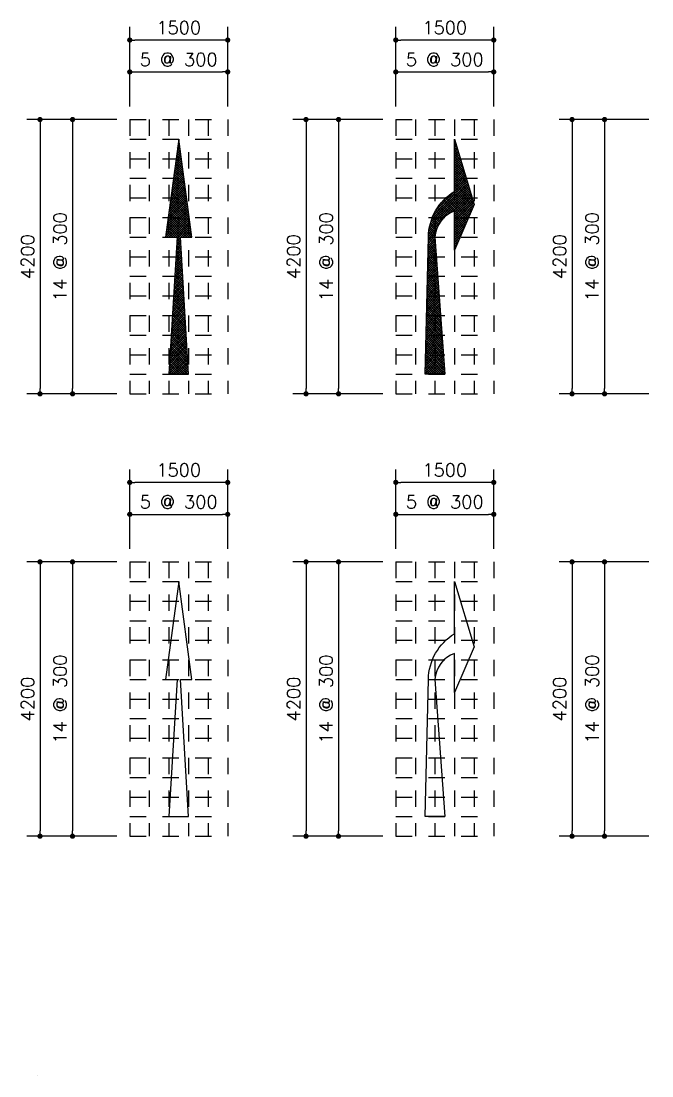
# Model space of a CAD drawing. Header units: inches. Extents: x -2548 to -2391, y 2200 to 2352.
# Drawn here: x -2456.79 to -2452.93, y 2321.51 to 2327.97 of the extents above; entities that cross this region are included whole.
import ezdxf

# ---------------------------------------------------------------- set-up
doc = ezdxf.new("R2010")
doc.units = ezdxf.units.IN
doc.header["$MEASUREMENT"] = 0
doc.linetypes.add('HIDDEN', pattern=[0.375, 0.25, -0.125])
for name, color, linetype in [('1', 7, 'Continuous'), ('3', 3, 'Continuous'), ('8', 8, 'HIDDEN'), ('DIM', 8, 'Continuous'), ('FLSLAB', 5, 'Continuous')]:
    doc.layers.add(name, color=color, linetype=linetype)
doc.styles.add('ENG', font='ENG.SHX')
doc.styles.add('ROMANS', font='romans', dxfattribs={"height": 0.1})
doc.dimstyles.new('CC', dxfattribs={"dimscale": 0.25, "dimtxt": 1, "dimasz": 1, "dimexe": 1, "dimexo": 1, "dimgap": 0.01, "dimtad": 1, "dimzin": 0, "dimdsep": 46, "dimtxsty": 'ENG', "dimblk": 'DIM0', "dimblk1": 'DIM0', "dimblk2": 'ARROW', "dimcen": 0, "dimdle": 1, "dimclrd": 6, "dimclre": 6, "dimclrt": 7, "dimadec": 0, "dimazin": 0, "dimtfac": 5, "dimtix": 1, "dimtmove": 2, "dimatfit": 3, "dimldrblk": 'DIM0', "dimfxl": 1, "dimtolj": 1, "dimtzin": 0, "dimarcsym": 0})

# ---------------------------------------------------------------- blocks, each defined once
blk = doc.blocks.new('DOT')
at = {"color": 0, "linetype": 'ByBlock'}
blk.add_line((-0.5, 0), (-1, 0), dxfattribs=at)
at = {"color": 0, "linetype": 'ByBlock', "const_width": 0.5}
blk.add_lwpolyline([(-0.25, 0, 1), (0.25, 0, 1)], format="xyb", close=True, dxfattribs=at)
blk = doc.blocks.new('*D433')
at = {"color": 9, "linetype": 'ByBlock', "transparency": 16777216}
for p, q in [((76871, 13997), (76871, 15214)), ((78371, 13997), (78371, 15214)), ((78291, 15014), (76951, 15014))]:
    blk.add_line(p, q, dxfattribs=at)
at = {"layer": 'DEFPOINTS', "color": 0, "linetype": 'ByBlock', "transparency": 16777216}
for p in [(76871, 15014), (76871, 13797), (78371, 13797)]:
    blk.add_point(p, dxfattribs=at)
at = {"color": 9, "linetype": 'ByBlock', "transparency": 16777216, "xscale": 80, "yscale": 80, "zscale": 80, "rotation": 180}
blk.add_blockref('DOT', (76871, 15014), dxfattribs=at)
at = {"color": 9, "linetype": 'ByBlock', "transparency": 16777216, "xscale": 80, "yscale": 80, "zscale": 80}
blk.add_blockref('DOT', (78371, 15014), dxfattribs=at)
at = {"color": 3, "linetype": 'ByBlock', "transparency": 16777216, "insert": (77621, 15204), "char_height": 200, "attachment_point": 5, "style": 'ROMANS'}
blk.add_mtext('\\A1;1500', dxfattribs=at)
blk = doc.blocks.new('ARROW')
at = {"color": 8}
blk.add_lwpolyline([(0, 0), (-1, 0)], dxfattribs=at)
at = {"color": 4}
blk.add_lwpolyline([(-0.5, 0.5), (0, 0), (-0.5, -0.5)], dxfattribs=at)
blk = doc.blocks.new('DIM0')
at = {"color": 8}
for p, q in [((-1, 0), (1, 0)), ((0, -1), (0, 1))]:
    blk.add_line(p, q, dxfattribs=at)
at = {"color": 4}
blk.add_circle((0, 0), 0.281, dxfattribs=at)
blk = doc.blocks.new('*D432')
at = {"color": 9, "linetype": 'ByBlock', "transparency": 16777216}
for p, q in [((76871, 13997), (76871, 14725)), ((78371, 13997), (78371, 14725)), ((76951, 14525), (78291, 14525))]:
    blk.add_line(p, q, dxfattribs=at)
at = {"layer": 'DEFPOINTS', "color": 0, "linetype": 'ByBlock', "transparency": 16777216}
for p in [(78371, 14525), (76871, 13797), (78371, 13797)]:
    blk.add_point(p, dxfattribs=at)
at = {"color": 9, "linetype": 'ByBlock', "transparency": 16777216, "xscale": 80, "yscale": 80, "zscale": 80, "rotation": 180}
blk.add_blockref('DOT', (76871, 14525), dxfattribs=at)
at = {"color": 9, "linetype": 'ByBlock', "transparency": 16777216, "xscale": 80, "yscale": 80, "zscale": 80}
blk.add_blockref('DOT', (78371, 14525), dxfattribs=at)
at = {"color": 3, "linetype": 'ByBlock', "transparency": 16777216, "insert": (77621, 14715), "char_height": 200, "attachment_point": 5, "style": 'ROMANS'}
blk.add_mtext('\\A1;5 @ 300', dxfattribs=at)
blk = doc.blocks.new('*D429')
at = {"color": 9, "linetype": 'ByBlock', "transparency": 16777216}
for p, q in [((72797, 13997), (72797, 15214)), ((74297, 13997), (74297, 15214)), ((74217, 15014), (72877, 15014))]:
    blk.add_line(p, q, dxfattribs=at)
at = {"layer": 'DEFPOINTS', "color": 0, "linetype": 'ByBlock', "transparency": 16777216}
for p in [(72797, 15014), (72797, 13797), (74297, 13797)]:
    blk.add_point(p, dxfattribs=at)
at = {"color": 9, "linetype": 'ByBlock', "transparency": 16777216, "xscale": 80, "yscale": 80, "zscale": 80, "rotation": 180}
blk.add_blockref('DOT', (72797, 15014), dxfattribs=at)
at = {"color": 9, "linetype": 'ByBlock', "transparency": 16777216, "xscale": 80, "yscale": 80, "zscale": 80}
blk.add_blockref('DOT', (74297, 15014), dxfattribs=at)
at = {"color": 3, "linetype": 'ByBlock', "transparency": 16777216, "insert": (73547, 15204), "char_height": 200, "attachment_point": 5, "style": 'ROMANS'}
blk.add_mtext('\\A1;1500', dxfattribs=at)
blk = doc.blocks.new('*D428')
at = {"color": 9, "linetype": 'ByBlock', "transparency": 16777216}
for p, q in [((72797, 13997), (72797, 14725)), ((74297, 13997), (74297, 14725)), ((72877, 14525), (74217, 14525))]:
    blk.add_line(p, q, dxfattribs=at)
at = {"layer": 'DEFPOINTS', "color": 0, "linetype": 'ByBlock', "transparency": 16777216}
for p in [(74297, 14525), (72797, 13797), (74297, 13797)]:
    blk.add_point(p, dxfattribs=at)
at = {"color": 9, "linetype": 'ByBlock', "transparency": 16777216, "xscale": 80, "yscale": 80, "zscale": 80, "rotation": 180}
blk.add_blockref('DOT', (72797, 14525), dxfattribs=at)
at = {"color": 9, "linetype": 'ByBlock', "transparency": 16777216, "xscale": 80, "yscale": 80, "zscale": 80}
blk.add_blockref('DOT', (74297, 14525), dxfattribs=at)
at = {"color": 3, "linetype": 'ByBlock', "transparency": 16777216, "insert": (73547, 14715), "char_height": 200, "attachment_point": 5, "style": 'ROMANS'}
blk.add_mtext('\\A1;5 @ 300', dxfattribs=at)
blk = doc.blocks.new('*D431')
at = {"color": 9, "linetype": 'ByBlock', "transparency": 16777216}
for p, q in [((72597, 13797), (71223, 13797)), ((71423, 13717), (71423, 9677)), ((72597, 9597), (71223, 9597))]:
    blk.add_line(p, q, dxfattribs=at)
at = {"layer": 'DEFPOINTS', "color": 0, "linetype": 'ByBlock', "transparency": 16777216}
for p in [(72797, 13797), (71423, 9597), (72797, 9597)]:
    blk.add_point(p, dxfattribs=at)
at = {"color": 9, "linetype": 'ByBlock', "transparency": 16777216, "xscale": 80, "yscale": 80, "zscale": 80}
for p, rotation in [((71423, 13797), 90), ((71423, 9597), 270)]:
    blk.add_blockref('DOT', p, dxfattribs=dict(at, rotation=rotation))
at = {"color": 3, "linetype": 'ByBlock', "transparency": 16777216, "insert": (71233, 11697), "char_height": 200, "attachment_point": 5, "rotation": 90, "style": 'ROMANS'}
blk.add_mtext('\\A1;4200', dxfattribs=at)
blk = doc.blocks.new('*D430')
at = {"color": 9, "linetype": 'ByBlock', "transparency": 16777216}
for p, q in [((72597, 13797), (71721, 13797)), ((71921, 13717), (71921, 9677)), ((72597, 9597), (71721, 9597))]:
    blk.add_line(p, q, dxfattribs=at)
at = {"layer": 'DEFPOINTS', "color": 0, "linetype": 'ByBlock', "transparency": 16777216}
for p in [(72797, 13797), (71921, 9597), (72797, 9597)]:
    blk.add_point(p, dxfattribs=at)
at = {"color": 9, "linetype": 'ByBlock', "transparency": 16777216, "xscale": 80, "yscale": 80, "zscale": 80}
for p, rotation in [((71921, 13797), 90), ((71921, 9597), 270)]:
    blk.add_blockref('DOT', p, dxfattribs=dict(at, rotation=rotation))
at = {"color": 3, "linetype": 'ByBlock', "transparency": 16777216, "insert": (71731, 11697), "char_height": 200, "attachment_point": 5, "rotation": 90, "style": 'ROMANS'}
blk.add_mtext('\\A1;14 @ 300', dxfattribs=at)
blk = doc.blocks.new('*D435')
at = {"color": 9, "linetype": 'ByBlock', "transparency": 16777216}
for p, q in [((76671, 13797), (75297, 13797)), ((75497, 13717), (75497, 9677)), ((76671, 9597), (75297, 9597))]:
    blk.add_line(p, q, dxfattribs=at)
at = {"layer": 'DEFPOINTS', "color": 0, "linetype": 'ByBlock', "transparency": 16777216}
for p in [(76871, 13797), (75497, 9597), (76871, 9597)]:
    blk.add_point(p, dxfattribs=at)
at = {"color": 9, "linetype": 'ByBlock', "transparency": 16777216, "xscale": 80, "yscale": 80, "zscale": 80}
for p, rotation in [((75497, 13797), 90), ((75497, 9597), 270)]:
    blk.add_blockref('DOT', p, dxfattribs=dict(at, rotation=rotation))
at = {"color": 3, "linetype": 'ByBlock', "transparency": 16777216, "insert": (75307, 11697), "char_height": 200, "attachment_point": 5, "rotation": 90, "style": 'ROMANS'}
blk.add_mtext('\\A1;4200', dxfattribs=at)
blk = doc.blocks.new('*D434')
at = {"color": 9, "linetype": 'ByBlock', "transparency": 16777216}
for p, q in [((76671, 13797), (75794, 13797)), ((75994, 13717), (75994, 9677)), ((76671, 9597), (75794, 9597))]:
    blk.add_line(p, q, dxfattribs=at)
at = {"layer": 'DEFPOINTS', "color": 0, "linetype": 'ByBlock', "transparency": 16777216}
for p in [(76871, 13797), (75994, 9597), (76871, 9597)]:
    blk.add_point(p, dxfattribs=at)
at = {"color": 9, "linetype": 'ByBlock', "transparency": 16777216, "xscale": 80, "yscale": 80, "zscale": 80}
for p, rotation in [((75994, 13797), 90), ((75994, 9597), 270)]:
    blk.add_blockref('DOT', p, dxfattribs=dict(at, rotation=rotation))
at = {"color": 3, "linetype": 'ByBlock', "transparency": 16777216, "insert": (75804, 11697), "char_height": 200, "attachment_point": 5, "rotation": 90, "style": 'ROMANS'}
blk.add_mtext('\\A1;14 @ 300', dxfattribs=at)
blk = doc.blocks.new('*D439')
at = {"color": 9, "linetype": 'ByBlock', "transparency": 16777216}
for p, q in [((80744, 13797), (79371, 13797)), ((79571, 13717), (79571, 9677)), ((80744, 9597), (79371, 9597))]:
    blk.add_line(p, q, dxfattribs=at)
at = {"layer": 'DEFPOINTS', "color": 0, "linetype": 'ByBlock', "transparency": 16777216}
for p in [(80944, 13797), (79571, 9597), (80944, 9597)]:
    blk.add_point(p, dxfattribs=at)
at = {"color": 9, "linetype": 'ByBlock', "transparency": 16777216, "xscale": 80, "yscale": 80, "zscale": 80}
for p, rotation in [((79571, 13797), 90), ((79571, 9597), 270)]:
    blk.add_blockref('DOT', p, dxfattribs=dict(at, rotation=rotation))
at = {"color": 3, "linetype": 'ByBlock', "transparency": 16777216, "insert": (79381, 11697), "char_height": 200, "attachment_point": 5, "rotation": 90, "style": 'ROMANS'}
blk.add_mtext('\\A1;4200', dxfattribs=at)
blk = doc.blocks.new('*D438')
at = {"color": 9, "linetype": 'ByBlock', "transparency": 16777216}
for p, q in [((80744, 13797), (79868, 13797)), ((80068, 13717), (80068, 9677)), ((80744, 9597), (79868, 9597))]:
    blk.add_line(p, q, dxfattribs=at)
at = {"layer": 'DEFPOINTS', "color": 0, "linetype": 'ByBlock', "transparency": 16777216}
for p in [(80944, 13797), (80068, 9597), (80944, 9597)]:
    blk.add_point(p, dxfattribs=at)
at = {"color": 9, "linetype": 'ByBlock', "transparency": 16777216, "xscale": 80, "yscale": 80, "zscale": 80}
for p, rotation in [((80068, 13797), 90), ((80068, 9597), 270)]:
    blk.add_blockref('DOT', p, dxfattribs=dict(at, rotation=rotation))
at = {"color": 3, "linetype": 'ByBlock', "transparency": 16777216, "insert": (79878, 11697), "char_height": 200, "attachment_point": 5, "rotation": 90, "style": 'ROMANS'}
blk.add_mtext('\\A1;14 @ 300', dxfattribs=at)
blk = doc.blocks.new('*D410')
at = {"color": 9, "linetype": 'ByBlock', "transparency": 16777216}
for p, q in [((76671, 13797), (75794, 13797)), ((75994, 13717), (75994, 9677)), ((76671, 9597), (75794, 9597))]:
    blk.add_line(p, q, dxfattribs=at)
at = {"layer": 'DEFPOINTS', "color": 0, "linetype": 'ByBlock', "transparency": 16777216}
for p in [(76871, 13797), (75994, 9597), (76871, 9597)]:
    blk.add_point(p, dxfattribs=at)
at = {"color": 9, "linetype": 'ByBlock', "transparency": 16777216, "xscale": 80, "yscale": 80, "zscale": 80}
for p, rotation in [((75994, 13797), 90), ((75994, 9597), 270)]:
    blk.add_blockref('DOT', p, dxfattribs=dict(at, rotation=rotation))
at = {"color": 3, "linetype": 'ByBlock', "transparency": 16777216, "insert": (75804, 11697), "char_height": 200, "attachment_point": 5, "rotation": 90, "style": 'ROMANS'}
blk.add_mtext('\\A1;14 @ 300', dxfattribs=at)
blk = doc.blocks.new('*D411')
at = {"color": 9, "linetype": 'ByBlock', "transparency": 16777216}
for p, q in [((76671, 13797), (75297, 13797)), ((75497, 13717), (75497, 9677)), ((76671, 9597), (75297, 9597))]:
    blk.add_line(p, q, dxfattribs=at)
at = {"layer": 'DEFPOINTS', "color": 0, "linetype": 'ByBlock', "transparency": 16777216}
for p in [(76871, 13797), (75497, 9597), (76871, 9597)]:
    blk.add_point(p, dxfattribs=at)
at = {"color": 9, "linetype": 'ByBlock', "transparency": 16777216, "xscale": 80, "yscale": 80, "zscale": 80}
for p, rotation in [((75497, 13797), 90), ((75497, 9597), 270)]:
    blk.add_blockref('DOT', p, dxfattribs=dict(at, rotation=rotation))
at = {"color": 3, "linetype": 'ByBlock', "transparency": 16777216, "insert": (75307, 11697), "char_height": 200, "attachment_point": 5, "rotation": 90, "style": 'ROMANS'}
blk.add_mtext('\\A1;4200', dxfattribs=at)
blk = doc.blocks.new('*D406')
at = {"color": 9, "linetype": 'ByBlock', "transparency": 16777216}
for p, q in [((72597, 13797), (71721, 13797)), ((71921, 13717), (71921, 9677)), ((72597, 9597), (71721, 9597))]:
    blk.add_line(p, q, dxfattribs=at)
at = {"layer": 'DEFPOINTS', "color": 0, "linetype": 'ByBlock', "transparency": 16777216}
for p in [(72797, 13797), (71921, 9597), (72797, 9597)]:
    blk.add_point(p, dxfattribs=at)
at = {"color": 9, "linetype": 'ByBlock', "transparency": 16777216, "xscale": 80, "yscale": 80, "zscale": 80}
for p, rotation in [((71921, 13797), 90), ((71921, 9597), 270)]:
    blk.add_blockref('DOT', p, dxfattribs=dict(at, rotation=rotation))
at = {"color": 3, "linetype": 'ByBlock', "transparency": 16777216, "insert": (71731, 11697), "char_height": 200, "attachment_point": 5, "rotation": 90, "style": 'ROMANS'}
blk.add_mtext('\\A1;14 @ 300', dxfattribs=at)
blk = doc.blocks.new('*D407')
at = {"color": 9, "linetype": 'ByBlock', "transparency": 16777216}
for p, q in [((72597, 13797), (71223, 13797)), ((71423, 13717), (71423, 9677)), ((72597, 9597), (71223, 9597))]:
    blk.add_line(p, q, dxfattribs=at)
at = {"layer": 'DEFPOINTS', "color": 0, "linetype": 'ByBlock', "transparency": 16777216}
for p in [(72797, 13797), (71423, 9597), (72797, 9597)]:
    blk.add_point(p, dxfattribs=at)
at = {"color": 9, "linetype": 'ByBlock', "transparency": 16777216, "xscale": 80, "yscale": 80, "zscale": 80}
for p, rotation in [((71423, 13797), 90), ((71423, 9597), 270)]:
    blk.add_blockref('DOT', p, dxfattribs=dict(at, rotation=rotation))
at = {"color": 3, "linetype": 'ByBlock', "transparency": 16777216, "insert": (71233, 11697), "char_height": 200, "attachment_point": 5, "rotation": 90, "style": 'ROMANS'}
blk.add_mtext('\\A1;4200', dxfattribs=at)
blk = doc.blocks.new('*D402')
at = {"color": 9, "linetype": 'ByBlock', "transparency": 16777216}
for p, q in [((75436, 13797), (74560, 13797)), ((74760, 13717), (74760, 9677)), ((75436, 9597), (74560, 9597))]:
    blk.add_line(p, q, dxfattribs=at)
at = {"layer": 'DEFPOINTS', "color": 0, "linetype": 'ByBlock', "transparency": 16777216}
for p in [(75636, 13797), (74760, 9597), (75636, 9597)]:
    blk.add_point(p, dxfattribs=at)
at = {"color": 9, "linetype": 'ByBlock', "transparency": 16777216, "xscale": 80, "yscale": 80, "zscale": 80}
for p, rotation in [((74760, 13797), 90), ((74760, 9597), 270)]:
    blk.add_blockref('DOT', p, dxfattribs=dict(at, rotation=rotation))
at = {"color": 3, "linetype": 'ByBlock', "transparency": 16777216, "insert": (74570, 11697), "char_height": 200, "attachment_point": 5, "rotation": 90, "style": 'ROMANS'}
blk.add_mtext('\\A1;14 @ 300', dxfattribs=at)
blk = doc.blocks.new('*D403')
at = {"color": 9, "linetype": 'ByBlock', "transparency": 16777216}
for p, q in [((75436, 13797), (74062, 13797)), ((74262, 13717), (74262, 9677)), ((75436, 9597), (74062, 9597))]:
    blk.add_line(p, q, dxfattribs=at)
at = {"layer": 'DEFPOINTS', "color": 0, "linetype": 'ByBlock', "transparency": 16777216}
for p in [(75636, 13797), (74262, 9597), (75636, 9597)]:
    blk.add_point(p, dxfattribs=at)
at = {"color": 9, "linetype": 'ByBlock', "transparency": 16777216, "xscale": 80, "yscale": 80, "zscale": 80}
for p, rotation in [((74262, 13797), 90), ((74262, 9597), 270)]:
    blk.add_blockref('DOT', p, dxfattribs=dict(at, rotation=rotation))
at = {"color": 3, "linetype": 'ByBlock', "transparency": 16777216, "insert": (74072, 11697), "char_height": 200, "attachment_point": 5, "rotation": 90, "style": 'ROMANS'}
blk.add_mtext('\\A1;4200', dxfattribs=at)
blk = doc.blocks.new('*D400')
at = {"color": 9, "linetype": 'ByBlock', "transparency": 16777216}
for p, q in [((75636, 13997), (75636, 14725)), ((77136, 13997), (77136, 14725)), ((75716, 14525), (77056, 14525))]:
    blk.add_line(p, q, dxfattribs=at)
at = {"layer": 'DEFPOINTS', "color": 0, "linetype": 'ByBlock', "transparency": 16777216}
for p in [(77136, 14525), (75636, 13797), (77136, 13797)]:
    blk.add_point(p, dxfattribs=at)
at = {"color": 9, "linetype": 'ByBlock', "transparency": 16777216, "xscale": 80, "yscale": 80, "zscale": 80, "rotation": 180}
blk.add_blockref('DOT', (75636, 14525), dxfattribs=at)
at = {"color": 9, "linetype": 'ByBlock', "transparency": 16777216, "xscale": 80, "yscale": 80, "zscale": 80}
blk.add_blockref('DOT', (77136, 14525), dxfattribs=at)
at = {"color": 3, "linetype": 'ByBlock', "transparency": 16777216, "insert": (76386, 14715), "char_height": 200, "attachment_point": 5, "style": 'ROMANS'}
blk.add_mtext('\\A1;5 @ 300', dxfattribs=at)
blk = doc.blocks.new('*D401')
at = {"color": 9, "linetype": 'ByBlock', "transparency": 16777216}
for p, q in [((75636, 13997), (75636, 15214)), ((77136, 13997), (77136, 15214)), ((77056, 15014), (75716, 15014))]:
    blk.add_line(p, q, dxfattribs=at)
at = {"layer": 'DEFPOINTS', "color": 0, "linetype": 'ByBlock', "transparency": 16777216}
for p in [(75636, 15014), (75636, 13797), (77136, 13797)]:
    blk.add_point(p, dxfattribs=at)
at = {"color": 9, "linetype": 'ByBlock', "transparency": 16777216, "xscale": 80, "yscale": 80, "zscale": 80, "rotation": 180}
blk.add_blockref('DOT', (75636, 15014), dxfattribs=at)
at = {"color": 9, "linetype": 'ByBlock', "transparency": 16777216, "xscale": 80, "yscale": 80, "zscale": 80}
blk.add_blockref('DOT', (77136, 15014), dxfattribs=at)
at = {"color": 3, "linetype": 'ByBlock', "transparency": 16777216, "insert": (76386, 15204), "char_height": 200, "attachment_point": 5, "style": 'ROMANS'}
blk.add_mtext('\\A1;1500', dxfattribs=at)
blk = doc.blocks.new('*D404')
at = {"color": 9, "linetype": 'ByBlock', "transparency": 16777216}
for p, q in [((72797, 13997), (72797, 14725)), ((74297, 13997), (74297, 14725)), ((72877, 14525), (74217, 14525))]:
    blk.add_line(p, q, dxfattribs=at)
at = {"layer": 'DEFPOINTS', "color": 0, "linetype": 'ByBlock', "transparency": 16777216}
for p in [(74297, 14525), (72797, 13797), (74297, 13797)]:
    blk.add_point(p, dxfattribs=at)
at = {"color": 9, "linetype": 'ByBlock', "transparency": 16777216, "xscale": 80, "yscale": 80, "zscale": 80, "rotation": 180}
blk.add_blockref('DOT', (72797, 14525), dxfattribs=at)
at = {"color": 9, "linetype": 'ByBlock', "transparency": 16777216, "xscale": 80, "yscale": 80, "zscale": 80}
blk.add_blockref('DOT', (74297, 14525), dxfattribs=at)
at = {"color": 3, "linetype": 'ByBlock', "transparency": 16777216, "insert": (73547, 14715), "char_height": 200, "attachment_point": 5, "style": 'ROMANS'}
blk.add_mtext('\\A1;5 @ 300', dxfattribs=at)
blk = doc.blocks.new('*D405')
at = {"color": 9, "linetype": 'ByBlock', "transparency": 16777216}
for p, q in [((72797, 13997), (72797, 15214)), ((74297, 13997), (74297, 15214)), ((74217, 15014), (72877, 15014))]:
    blk.add_line(p, q, dxfattribs=at)
at = {"layer": 'DEFPOINTS', "color": 0, "linetype": 'ByBlock', "transparency": 16777216}
for p in [(72797, 15014), (72797, 13797), (74297, 13797)]:
    blk.add_point(p, dxfattribs=at)
at = {"color": 9, "linetype": 'ByBlock', "transparency": 16777216, "xscale": 80, "yscale": 80, "zscale": 80, "rotation": 180}
blk.add_blockref('DOT', (72797, 15014), dxfattribs=at)
at = {"color": 9, "linetype": 'ByBlock', "transparency": 16777216, "xscale": 80, "yscale": 80, "zscale": 80}
blk.add_blockref('DOT', (74297, 15014), dxfattribs=at)
at = {"color": 3, "linetype": 'ByBlock', "transparency": 16777216, "insert": (73547, 15204), "char_height": 200, "attachment_point": 5, "style": 'ROMANS'}
blk.add_mtext('\\A1;1500', dxfattribs=at)
blk = doc.blocks.new('TRAFFIC')
at = {"layer": '3'}
h = blk.add_hatch(dxfattribs=at)
h.set_pattern_fill('ANSI37', color=256, scale=200, style=0)
h.set_pattern_definition([(45, (-72762.216, -1278.387), (-17.6776695, 17.6776695), []), (135, (-72762.216, -1278.387), (-17.6776695, -17.6776695), [])])
h.paths.add_polyline_path([(3623.852, 12218.354), (3423.852, 10718.354), (3598.852, 10718.354), (3473.852, 8618.354), (3773.852, 8618.354), (3648.852, 10718.354), (3823.852, 10718.354)])
h = blk.add_hatch(dxfattribs=at)
h.set_pattern_fill('ANSI37', color=256, scale=200, style=0)
h.set_pattern_definition([(45, (-71388.553, -1278.387), (-17.6776695, 17.6776695), []), (135, (-71388.553, -1278.387), (-17.6776695, -17.6776695), [])])
h.paths.add_polyline_path([(7847.515, 11118.354), (7847.515, 10518.354), (8147.515, 11218.354), (7847.515, 12218.354), (7847.515, 11418.354, 0.257569064), (7447.515, 10718.354), (7397.515, 8618.354), (7697.515, 8618.354), (7547.515, 10718.354, -0.301986741)])
at = {"layer": '3', "color": 3}
for p, q in [((3423.852, 10718.354), (3423.852, 10718.354)), ((3823.852, 10718.354), (3823.852, 10718.354)), ((3423.852, 3945.584), (3423.852, 3945.584)), ((3823.852, 3945.584), (3823.852, 3945.584))]:
    blk.add_line(p, q, dxfattribs=at)
for points in [[(3773.852, 8618.354), (3648.852, 10718.354), (3823.852, 10718.354), (3623.852, 12218.354), (3423.852, 10718.354), (3598.852, 10718.354), (3473.852, 8618.354)], [(3773.852, 1845.584), (3648.852, 3945.584), (3823.852, 3945.584), (3623.852, 5445.584), (3423.852, 3945.584), (3598.852, 3945.584), (3473.852, 1845.584)]]:
    blk.add_lwpolyline(points, close=True, dxfattribs=at)
for points in [[(7697.515, 8618.354), (7397.515, 8618.354), (7447.515, 10718.354, -0.257569064), (7847.515, 11418.354), (7847.515, 12218.354), (8147.515, 11218.354), (7847.515, 10518.354), (7847.515, 11118.354, 0.301986741), (7547.515, 10718.354)], [(7697.515, 1845.584), (7397.515, 1845.584), (7447.515, 3945.584, -0.257569064), (7847.515, 4645.584), (7847.515, 5445.584), (8147.515, 4445.584), (7847.515, 3745.584), (7847.515, 4345.584, 0.301986741), (7547.515, 3945.584)]]:
    blk.add_lwpolyline(points, format="xyb", close=True, dxfattribs=at)
at = {"layer": '8'}
for p, q in [((2873.852, 12518.354), (2873.852, 8318.354)), ((2873.852, 12518.354), (4373.852, 12518.354)), ((3173.852, 12518.354), (3173.852, 8318.354)), ((3473.852, 12518.354), (3473.852, 8318.354)), ((3773.852, 12518.354), (3773.852, 8318.354)), ((4073.852, 12518.354), (4073.852, 8318.354)), ((4373.852, 12518.354), (4373.852, 8318.354)), ((6947.515, 12518.354), (6947.515, 8318.354)), ((6947.515, 12518.354), (8447.515, 12518.354)), ((7247.515, 12518.354), (7247.515, 8318.354)), ((7547.515, 12518.354), (7547.515, 8318.354)), ((7847.515, 12518.354), (7847.515, 8318.354)), ((8147.515, 12518.354), (8147.515, 8318.354)), ((8447.515, 12518.354), (8447.515, 8318.354)), ((2873.852, 12218.354), (4373.852, 12218.354)), ((6947.515, 12218.354), (8447.515, 12218.354)), ((2873.852, 11918.354), (4373.852, 11918.354)), ((6947.515, 11918.354), (8447.515, 11918.354)), ((2873.852, 11618.354), (4373.852, 11618.354)), ((6947.515, 11618.354), (8447.515, 11618.354)), ((2873.852, 11318.354), (4373.852, 11318.354)), ((6947.515, 11318.354), (8447.515, 11318.354)), ((2873.852, 11018.354), (4373.852, 11018.354)), ((6947.515, 11018.354), (8447.515, 11018.354)), ((2873.852, 10718.354), (4373.852, 10718.354)), ((6947.515, 10718.354), (8447.515, 10718.354)), ((2873.852, 10418.354), (4373.852, 10418.354)), ((6947.515, 10418.354), (8447.515, 10418.354)), ((2873.852, 10118.354), (4373.852, 10118.354)), ((6947.515, 10118.354), (8447.515, 10118.354)), ((2873.852, 9818.354), (4373.852, 9818.354)), ((6947.515, 9818.354), (8447.515, 9818.354)), ((2873.852, 9518.354), (4373.852, 9518.354)), ((6947.515, 9518.354), (8447.515, 9518.354)), ((2873.852, 9218.354), (4373.852, 9218.354)), ((6947.515, 9218.354), (8447.515, 9218.354)), ((2873.852, 8918.354), (4373.852, 8918.354)), ((6947.515, 8918.354), (8447.515, 8918.354)), ((2873.852, 8618.354), (4373.852, 8618.354)), ((6947.515, 8618.354), (8447.515, 8618.354)), ((2873.852, 8318.354), (4373.852, 8318.354)), ((6947.515, 8318.354), (8447.515, 8318.354)), ((2873.852, 5745.584), (4373.852, 5745.584)), ((2873.852, 5745.584), (2873.852, 1545.584)), ((3173.852, 5745.584), (3173.852, 1545.584)), ((3473.852, 5745.584), (3473.852, 1545.584)), ((3773.852, 5745.584), (3773.852, 1545.584)), ((4073.852, 5745.584), (4073.852, 1545.584)), ((4373.852, 5745.584), (4373.852, 1545.584)), ((6947.515, 5745.584), (6947.515, 1545.584)), ((6947.515, 5745.584), (8447.515, 5745.584)), ((7247.515, 5745.584), (7247.515, 1545.584)), ((7547.515, 5745.584), (7547.515, 1545.584)), ((7847.515, 5745.584), (7847.515, 1545.584)), ((8147.515, 5745.584), (8147.515, 1545.584)), ((8447.515, 5745.584), (8447.515, 1545.584)), ((2873.852, 5445.584), (4373.852, 5445.584)), ((6947.515, 5445.584), (8447.515, 5445.584)), ((2873.852, 5145.584), (4373.852, 5145.584)), ((6947.515, 5145.584), (8447.515, 5145.584)), ((2873.852, 4845.584), (4373.852, 4845.584)), ((6947.515, 4845.584), (8447.515, 4845.584)), ((2873.852, 4545.584), (4373.852, 4545.584)), ((6947.515, 4545.584), (8447.515, 4545.584)), ((2873.852, 4245.584), (4373.852, 4245.584)), ((6947.515, 4245.584), (8447.515, 4245.584)), ((2873.852, 3945.584), (4373.852, 3945.584)), ((6947.515, 3945.584), (8447.515, 3945.584)), ((2873.852, 3645.584), (4373.852, 3645.584)), ((6947.515, 3645.584), (8447.515, 3645.584)), ((2873.852, 3345.584), (4373.852, 3345.584)), ((6947.515, 3345.584), (8447.515, 3345.584)), ((2873.852, 3045.584), (4373.852, 3045.584)), ((6947.515, 3045.584), (8447.515, 3045.584)), ((2873.852, 2745.584), (4373.852, 2745.584)), ((6947.515, 2745.584), (8447.515, 2745.584)), ((2873.852, 2445.584), (4373.852, 2445.584)), ((6947.515, 2445.584), (8447.515, 2445.584)), ((2873.852, 2145.584), (4373.852, 2145.584)), ((6947.515, 2145.584), (8447.515, 2145.584)), ((2873.852, 1845.584), (4373.852, 1845.584)), ((6947.515, 1845.584), (8447.515, 1845.584)), ((2873.852, 1545.584), (4373.852, 1545.584)), ((6947.515, 1545.584), (8447.515, 1545.584))]:
    blk.add_line(p, q, dxfattribs=at)
at = {"layer": 'DIM'}
for base, p1, p2, picture, middle, set_off in [((2873.852, 13735.397), (4373.852, 12518.354), (2873.852, 12518.354), '*D401', (3623.852, 13925.397), (-72762.216, -1278.387)), ((6947.515, 13735.397), (8447.515, 12518.354), (6947.515, 12518.354), '*D405', (7697.515, 13925.397), (-65849.552, -1278.387)), ((2873.852, 6962.627), (4373.852, 5745.584), (2873.852, 5745.584), '*D429', (3623.852, 7152.627), (-69923.215, -8051.157)), ((6947.515, 6962.627), (8447.515, 5745.584), (6947.515, 5745.584), '*D433', (7697.515, 7152.627), (-69923.215, -8051.157))]:
    dim = blk.add_linear_dim(base=base, p1=p1, p2=p2, dimstyle='CC', dxfattribs=at)
    dim.commit()
    dim.dimension.update_dxf_attribs({"geometry": picture, "text_midpoint": middle, "insert": set_off})
for base, p1, p2, picture, middle, set_off in [((4373.852, 13246.714), (2873.852, 12518.354), (4373.852, 12518.354), '*D400', (3623.852, 13436.714), (-72762.216, -1278.387)), ((8447.515, 13246.714), (6947.515, 12518.354), (8447.515, 12518.354), '*D404', (7697.515, 13436.714), (-65849.552, -1278.387)), ((4373.852, 6473.944), (2873.852, 5745.584), (4373.852, 5745.584), '*D428', (3623.852, 6663.944), (-69923.215, -8051.157)), ((8447.515, 6473.944), (6947.515, 5745.584), (8447.515, 5745.584), '*D432', (7697.515, 6663.944), (-69923.215, -8051.157))]:
    dim = blk.add_linear_dim(base=base, p1=p1, p2=p2, text='5 @ 300', dimstyle='CC', dxfattribs=at)
    dim.commit()
    dim.dimension.update_dxf_attribs({"geometry": picture, "text_midpoint": middle, "insert": set_off})
for base, p1, p2, picture, middle, set_off in [((1500.189, 8318.354), (2873.852, 12518.354), (2873.852, 8318.354), '*D403', (1310.189, 10418.354), (-72762.216, -1278.387)), ((5573.852, 8318.354), (6947.515, 12518.354), (6947.515, 8318.354), '*D407', (5383.852, 10418.354), (-65849.552, -1278.387)), ((9647.515, 8318.354), (11021.178, 12518.354), (11021.178, 8318.354), '*D411', (9457.515, 10418.354), (-65849.552, -1278.387)), ((1500.189, 1545.584), (2873.852, 5745.584), (2873.852, 1545.584), '*D431', (1310.189, 3645.584), (-69923.215, -8051.157)), ((5573.852, 1545.584), (6947.515, 5745.584), (6947.515, 1545.584), '*D435', (5383.852, 3645.584), (-69923.215, -8051.157)), ((9647.515, 1545.584), (11021.178, 5745.584), (11021.178, 1545.584), '*D439', (9457.515, 3645.584), (-69923.215, -8051.157))]:
    dim = blk.add_linear_dim(base=base, p1=p1, p2=p2, angle=90, dimstyle='CC', dxfattribs=at)
    dim.commit()
    dim.dimension.update_dxf_attribs({"geometry": picture, "text_midpoint": middle, "insert": set_off})
for base, p1, p2, picture, middle, set_off in [((1997.61, 8318.354), (2873.852, 12518.354), (2873.852, 8318.354), '*D402', (1807.61, 10418.354), (-72762.216, -1278.387)), ((6071.273, 8318.354), (6947.515, 12518.354), (6947.515, 8318.354), '*D406', (5881.273, 10418.354), (-65849.552, -1278.387)), ((10144.936, 8318.354), (11021.178, 12518.354), (11021.178, 8318.354), '*D410', (9954.936, 10418.354), (-65849.552, -1278.387)), ((1997.61, 1545.584), (2873.852, 5745.584), (2873.852, 1545.584), '*D430', (1807.61, 3645.584), (-69923.215, -8051.157)), ((6071.273, 1545.584), (6947.515, 5745.584), (6947.515, 1545.584), '*D434', (5881.273, 3645.584), (-69923.215, -8051.157)), ((10144.936, 1545.584), (11021.178, 5745.584), (11021.178, 1545.584), '*D438', (9954.936, 3645.584), (-69923.215, -8051.157))]:
    dim = blk.add_linear_dim(base=base, p1=p1, p2=p2, angle=90, text='14 @ 300', dimstyle='CC', dxfattribs=at)
    dim.commit()
    dim.dimension.update_dxf_attribs({"geometry": picture, "text_midpoint": middle, "insert": set_off})

msp = doc.modelspace()

# ---------------------------------------------------------------- linework, layer by layer
at = {"layer": 'FLSLAB'}
msp.add_lwpolyline([(-2456.69496, 2321.50708), (-2456.69496, 2321.50708)], dxfattribs=at)

# ---------------------------------------------------------------- block references
at = {"layer": '1', "xscale": 0.0003999999998995918, "yscale": 0.0003999999998995918, "zscale": 0.0003999999998995918}
msp.add_blockref('TRAFFIC', (-2457.27696, 2322.35659), dxfattribs=at)

doc.saveas('drawing.dxf')
